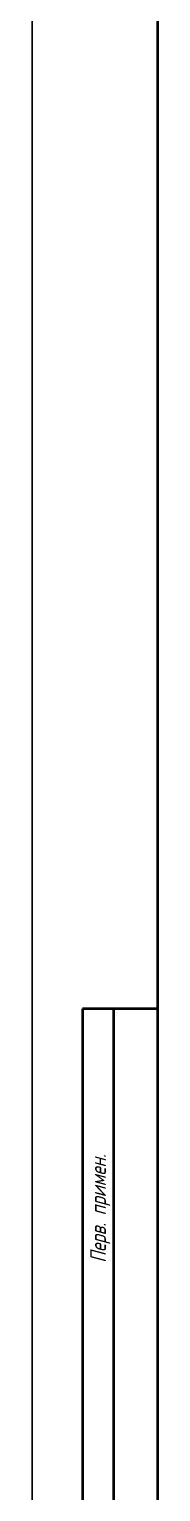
# Model space of a CAD drawing. Header units: millimetres. Extents: x 0 to 9139, y -367 to 2333.
# Drawn here: x 6511.4 to 6531.4, y 1217.4 to 1450.6 of the extents above; entities that cross this region are included whole.
import ezdxf

# ---------------------------------------------------------------- set-up
doc = ezdxf.new("R2010")
doc.units = ezdxf.units.MM
doc.header["$LTSCALE"] = 0.5
doc.layers.add('KONTUR', color=7, linetype='Continuous')
doc.layers.add('Основная', color=7, linetype='Continuous', lineweight=40)
doc.layers.add('текст', color=7, linetype='Continuous', lineweight=30)
doc.styles.add('стиль1', font='romans.shx', dxfattribs={"width": 0.75, "oblique": 15, "height": 3.5})

msp = doc.modelspace()

# ---------------------------------------------------------------- linework, layer by layer
at = {"layer": 'KONTUR'}
msp.add_line((6511.38, 1002.42), (6511.38, 1596.42), dxfattribs=at)
at = {"layer": 'Основная'}
for p, q in [((6531.38, 1047.42), (6531.38, 1591.42)), ((6519.38, 1294.42), (6519.38, 1174.42)), ((6531.38, 1294.42), (6519.38, 1294.42)), ((6524.38, 1174.42), (6524.38, 1294.42))]:
    msp.add_line(p, q, dxfattribs=at)

# ---------------------------------------------------------------- texts
at = {"layer": 'текст', "style": 'стиль1', "oblique": 15, "width": 0.75}
msp.add_text('Перв. примен.', height=2.5, rotation=90, dxfattribs=at).set_placement((6523.13, 1253.93))

doc.saveas('drawing.dxf')
